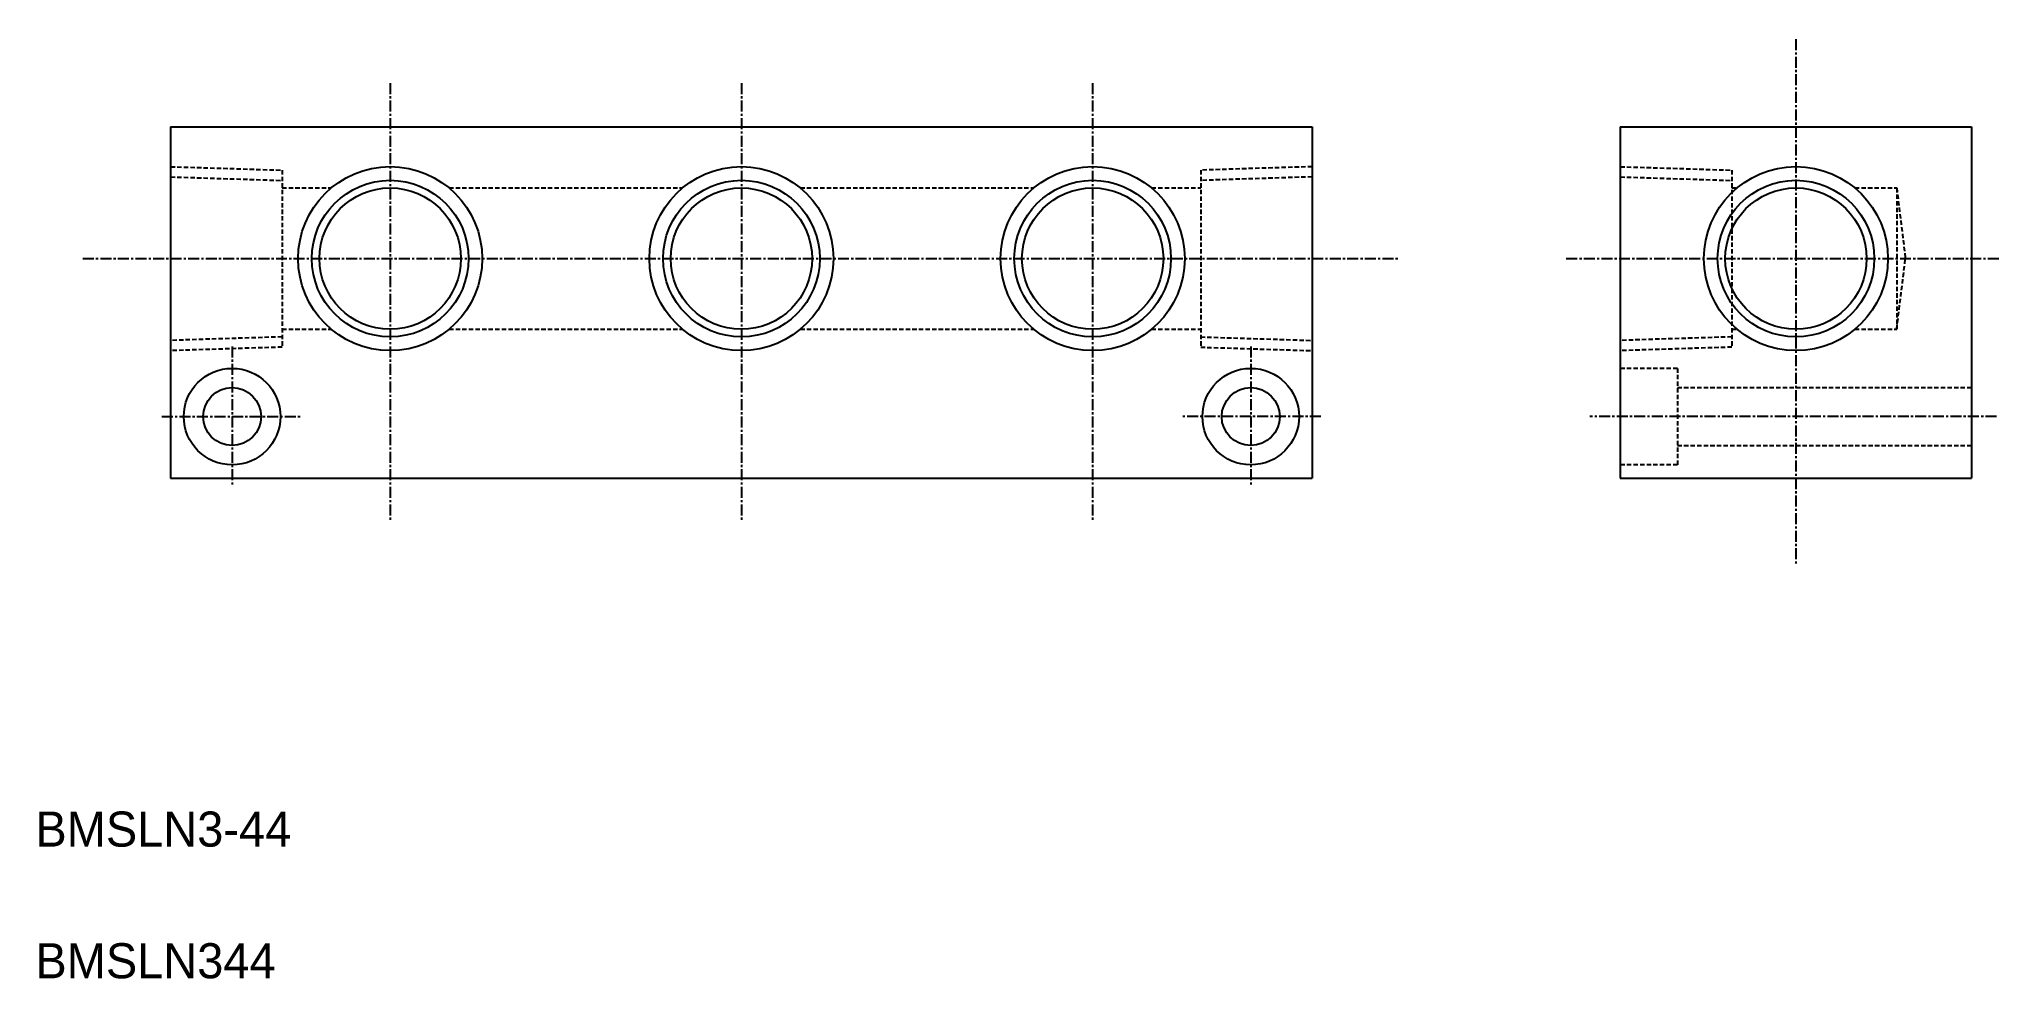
# Model space of a CAD drawing. Extents: x 666 to 890, y 106 to 213.
import ezdxf

# ---------------------------------------------------------------- set-up
doc = ezdxf.new("R2010")
doc.units = 0
doc.linetypes.add('CENTER', pattern=[2, 1.25, -0.25, 0.25, -0.25])
doc.linetypes.add('DASHED', pattern=[0.75, 0.5, -0.25])
doc.layers.get('0').update_dxf_attribs({"linetype": 'CONTINUOUS'})
doc.layers.add('CENTER', color=1, linetype='CENTER')

msp = doc.modelspace()

# ---------------------------------------------------------------- linework, layer by layer
at = {"color": 7, "linetype": 'CONTINUOUS'}
for p, q in [((681.31, 203.4), (811.31, 203.4)), ((681.31, 203.4), (681.31, 163.4)), ((811.31, 203.4), (811.31, 163.4)), ((846.4, 203.4), (846.4, 163.4)), ((846.4, 203.4), (886.4, 203.4)), ((886.4, 203.4), (886.4, 163.4)), ((681.31, 163.4), (811.31, 163.4)), ((846.4, 163.4), (886.4, 163.4))]:
    msp.add_line(p, q, dxfattribs=at)
at = {"color": 3, "linetype": 'DASHED'}
for p, q in [((681.31, 198.87), (694.01, 198.48)), ((811.31, 198.87), (798.61, 198.48)), ((846.4, 198.87), (859.1, 198.48)), ((681.31, 197.71), (694.01, 197.31)), ((694.01, 198.48), (694.01, 178.31)), ((798.61, 198.48), (798.61, 178.31)), ((811.31, 197.71), (798.61, 197.31)), ((846.4, 197.71), (859.1, 197.31)), ((859.1, 198.48), (859.1, 178.31)), ((694.01, 196.45), (699.61, 196.45)), ((713.02, 196.45), (739.61, 196.45)), ((753.02, 196.45), (779.61, 196.45)), ((793.02, 196.45), (798.61, 196.45)), ((859.1, 196.45), (859.69, 196.45)), ((873.1, 196.45), (877.87, 196.45)), ((877.87, 196.45), (878.87, 188.4)), ((877.87, 196.45), (877.87, 180.35)), ((877.87, 180.35), (878.87, 188.4)), ((694.01, 179.48), (681.31, 179.08)), ((694.01, 180.35), (699.61, 180.35)), ((713.02, 180.35), (739.61, 180.35)), ((753.02, 180.35), (779.61, 180.35)), ((793.02, 180.35), (798.61, 180.35)), ((798.61, 179.48), (811.31, 179.08)), ((859.1, 179.48), (846.4, 179.08)), ((859.1, 180.35), (859.69, 180.35)), ((873.1, 180.35), (877.87, 180.35)), ((694.01, 178.31), (681.31, 177.92)), ((798.61, 178.31), (811.31, 177.92)), ((859.1, 178.31), (846.4, 177.92)), ((852.9, 175.9), (846.4, 175.9)), ((852.9, 175.9), (852.9, 164.9)), ((852.9, 173.7), (886.4, 173.7)), ((852.9, 167.1), (886.4, 167.1)), ((852.9, 164.9), (846.4, 164.9))]:
    msp.add_line(p, q, dxfattribs=at)
at = {"color": 3, "linetype": 'CONTINUOUS'}
for centre in [(706.31, 188.4), (746.31, 188.4), (786.31, 188.4), (866.4, 188.4)]:
    msp.add_circle(centre, 10.48, dxfattribs=at)
at = {"color": 7, "linetype": 'CONTINUOUS'}
for centre, radius in [((706.31, 188.4), 8.92), ((746.31, 188.4), 8.92), ((786.31, 188.4), 8.92), ((866.4, 188.4), 8.92), ((706.31, 188.4), 8.05), ((746.31, 188.4), 8.05), ((786.31, 188.4), 8.05), ((866.4, 188.4), 8.05), ((688.31, 170.4), 5.5), ((804.31, 170.4), 5.5), ((688.31, 170.4), 3.3), ((804.31, 170.4), 3.3)]:
    msp.add_circle(centre, radius, dxfattribs=at)
at = {"layer": 'CENTER', "color": 1, "linetype": 'CENTER'}
for p, q in [((866.4, 213.4), (866.4, 153.4)), ((706.31, 208.4), (706.31, 158.4)), ((746.31, 208.4), (746.31, 158.4)), ((786.31, 208.4), (786.31, 158.4)), ((671.31, 188.4), (821.31, 188.4)), ((840.25, 188.4), (889.72, 188.4)), ((688.31, 178.4), (688.31, 162.4)), ((804.31, 178.4), (804.31, 162.4)), ((680.31, 170.4), (696.31, 170.4)), ((812.31, 170.4), (796.31, 170.4)), ((889.24, 170.4), (842.91, 170.4))]:
    msp.add_line(p, q, dxfattribs=at)

# ---------------------------------------------------------------- texts
at = {"color": 7, "linetype": 'CONTINUOUS'}
for s, p in [('BMSLN3-44', (665.91, 121.41)), ('BMSLN344', (665.91, 106.41))]:
    msp.add_text(s, height=4, dxfattribs=at).set_placement(p)

doc.saveas('drawing.dxf')
